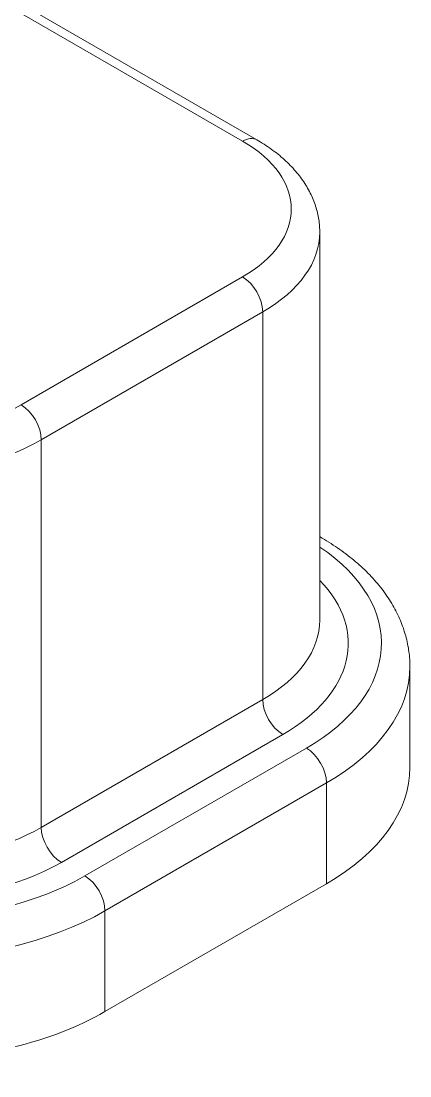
# Model space of a CAD drawing. Header units: millimetres. Extents: x 15 to 415, y 5 to 292.
# Drawn here: x 292.39 to 296.49, y 85.93 to 97.04 of the extents above; entities that cross this region are included whole.
import ezdxf

# ---------------------------------------------------------------- set-up
doc = ezdxf.new("R2010")
doc.units = ezdxf.units.MM
doc.layers.add('Geometries', color=7, linetype='Continuous')

msp = doc.modelspace()

# ---------------------------------------------------------------- linework, layer by layer
at = {"layer": 'Geometries', "linetype": 'Continuous', "lineweight": 15}
for p, q in [((294.728, 95.771), (282.919, 102.589)), ((294.878, 95.786), (283.069, 102.604)), ((295.541, 94.817), (295.541, 94.813)), ((295.541, 94.812), (295.541, 94.813)), ((295.541, 91.607), (295.541, 94.812)), ((292.395, 92.995), (294.728, 94.342)), ((294.94, 93.975), (292.607, 92.628)), ((294.94, 93.975), (294.94, 89.892)), ((292.607, 92.628), (292.607, 88.545)), ((295.541, 91.606), (295.541, 91.607)), ((295.55, 91.601), (295.541, 91.607)), ((295.541, 91.499), (295.541, 91.606)), ((295.541, 91.148), (295.541, 91.499)), ((295.541, 90.729), (295.541, 91.148)), ((296.491, 90.239), (296.491, 90.242)), ((296.491, 89.178), (296.491, 90.239)), ((292.607, 88.545), (294.94, 89.892)), ((295.152, 89.525), (292.819, 88.178)), ((293.066, 88.035), (295.4, 89.382)), ((295.612, 89.015), (293.278, 87.667)), ((295.612, 89.015), (295.612, 87.953)), ((293.278, 86.606), (295.612, 87.953)), ((293.278, 87.667), (293.278, 86.606))]:
    msp.add_line(p, q, dxfattribs=at)
at = {"layer": 'Geometries', "linetype": 'Continuous', "lineweight": 15, "flags": 128}
for points in [[(295.541, 94.817), (295.541, 94.822), (295.54, 94.84), (295.539, 94.858), (295.538, 94.875), (295.537, 94.893), (295.535, 94.911), (295.533, 94.929), (295.53, 94.947), (295.527, 94.964), (295.524, 94.982), (295.52, 95), (295.516, 95.017), (295.512, 95.035), (295.507, 95.052), (295.502, 95.07), (295.497, 95.087), (295.491, 95.105), (295.485, 95.122), (295.479, 95.14), (295.472, 95.157), (295.464, 95.174), (295.457, 95.191), (295.449, 95.208), (295.441, 95.225), (295.432, 95.242), (295.423, 95.259), (295.413, 95.276), (295.404, 95.293), (295.394, 95.31), (295.383, 95.326), (295.372, 95.343), (295.361, 95.359), (295.35, 95.375), (295.338, 95.391), (295.326, 95.408), (295.313, 95.424), (295.3, 95.439), (295.287, 95.455), (295.273, 95.471), (295.259, 95.486), (295.245, 95.502), (295.23, 95.517), (295.215, 95.532), (295.2, 95.547), (295.184, 95.562), (295.168, 95.576), (295.152, 95.591), (295.136, 95.605), (295.119, 95.62), (295.101, 95.634), (295.084, 95.648), (295.066, 95.661), (295.048, 95.675), (295.03, 95.688), (295.011, 95.701), (294.992, 95.714), (294.973, 95.727), (294.954, 95.74), (294.934, 95.752), (294.914, 95.765), (294.894, 95.777), (294.878, 95.786)], [(296.491, 90.242), (296.491, 90.251), (296.49, 90.272), (296.489, 90.293), (296.488, 90.314), (296.487, 90.334), (296.485, 90.355), (296.483, 90.376), (296.48, 90.397), (296.477, 90.417), (296.474, 90.438), (296.47, 90.459), (296.466, 90.479), (296.462, 90.5), (296.457, 90.521), (296.452, 90.541), (296.447, 90.562), (296.441, 90.582), (296.435, 90.603), (296.428, 90.623), (296.422, 90.644), (296.414, 90.664), (296.407, 90.684), (296.399, 90.704), (296.39, 90.725), (296.382, 90.745), (296.373, 90.765), (296.363, 90.785), (296.353, 90.805), (296.343, 90.825), (296.333, 90.845), (296.322, 90.864), (296.311, 90.884), (296.299, 90.904), (296.287, 90.923), (296.275, 90.943), (296.262, 90.962), (296.249, 90.981), (296.236, 91), (296.222, 91.02), (296.208, 91.039), (296.194, 91.057), (296.179, 91.076), (296.164, 91.095), (296.149, 91.113), (296.133, 91.132), (296.117, 91.15), (296.101, 91.169), (296.084, 91.187), (296.067, 91.205), (296.049, 91.222), (296.032, 91.24), (296.014, 91.258), (295.995, 91.275), (295.976, 91.293), (295.957, 91.31), (295.938, 91.327), (295.919, 91.344), (295.899, 91.36), (295.878, 91.377), (295.858, 91.393), (295.837, 91.41), (295.816, 91.426), (295.794, 91.442), (295.773, 91.458), (295.751, 91.473), (295.729, 91.489), (295.706, 91.504), (295.683, 91.519), (295.66, 91.534), (295.637, 91.549), (295.613, 91.563), (295.59, 91.578), (295.566, 91.592), (295.55, 91.601)]]:
    msp.add_lwpolyline(points, dxfattribs=at)
at = {"layer": 'Geometries', "linetype": 'Continuous', "lineweight": 15}
for centre, major_axis, start_param, end_param in [((294.728, 95.526), (0.15, 0.26), 0.000003, 0.785398), ((293.491, 95.057), (-1.75, 0), 2.356195, 3.926991), ((293.491, 94.812), (2.05, 0), 5.497787, 6.28319), ((294.728, 94.097), (-0.15, 0.26), 3.926991, 5.497787), ((291.157, 93.709), (-1.75, 0), 0.785398, 2.356195), ((292.395, 92.75), (-0.15, 0.26), 3.926991, 5.497787), ((291.157, 93.464), (2.05, 0), 3.926991, 5.497787), ((295.4, 91.342), (0.15, 0.26), 0.000003, 0.059519), ((293.491, 90.484), (-2.7, 0), 2.356195, 3.850215), ((293.491, 90.484), (2.35, 0), 5.497787, 6.794012), ((293.491, 90.729), (-2.05, 0), 2.356195, 3.141593), ((293.491, 90.239), (3, 0), 5.497787, 6.283178), ((295.152, 89.77), (-0.15, 0.26), 0.785398, 2.356194), ((295.4, 89.137), (0.15, -0.26), 0.785398, 2.356194), ((293.491, 89.178), (-3, 0), 2.356195, 3.141593), ((291.157, 89.382), (-2.05, 0), 0.785398, 2.356195), ((292.819, 88.423), (-0.15, 0.26), 0.785398, 2.356194), ((291.157, 89.137), (2.35, 0), 3.926991, 5.497787), ((291.157, 89.137), (-2.7, 0), 0.785398, 2.356195), ((293.066, 87.79), (0.15, -0.26), 0.785398, 2.356194), ((291.157, 88.892), (3, 0), 3.926991, 5.497787), ((291.157, 87.831), (-3, 0), 0.785398, 2.356195)]:
    msp.add_ellipse(centre, major_axis=major_axis, ratio=0.57735, start_param=start_param, end_param=end_param, dxfattribs=at)

doc.saveas('drawing.dxf')
